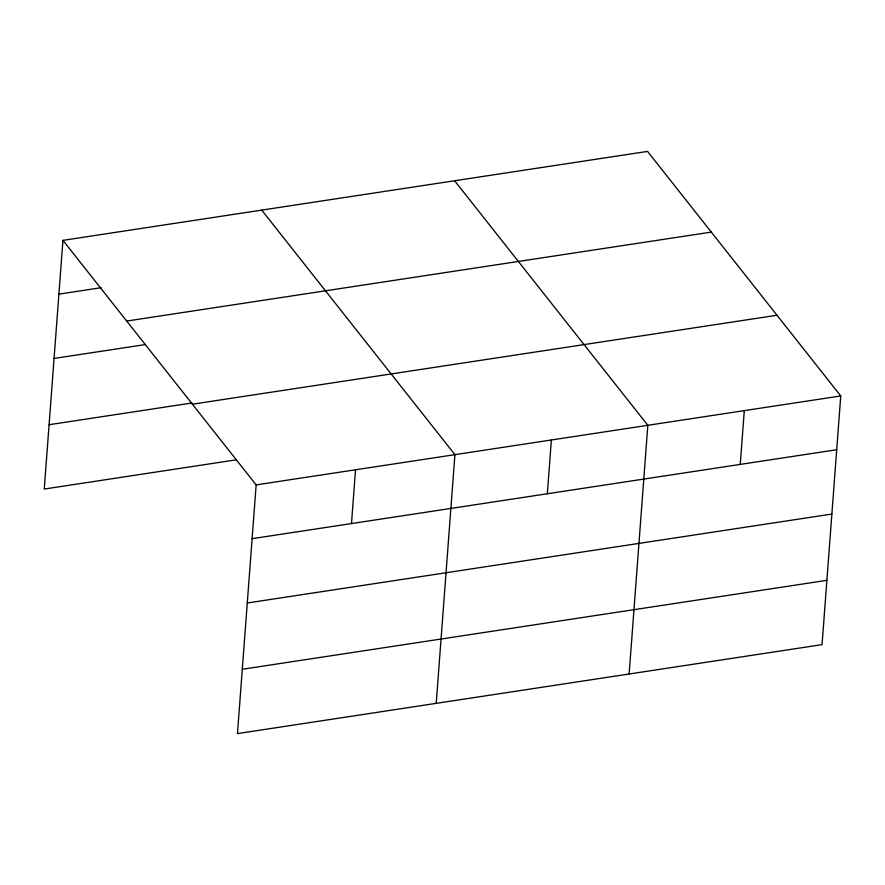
<?xml version="1.0" encoding="UTF-8"?>
<svg xmlns="http://www.w3.org/2000/svg" width="885" height="885" viewBox="0 0 885 885"><rect width="100%" height="100%" fill="white"/><g stroke="black" fill="none" stroke-linecap="round" stroke-linejoin="round"><path stroke-width="1.33" d="M62.946 240.355L256.152 484.903L237.457 733.599L822.054 644.645L840.75 395.949L647.543 151.401L62.946 240.355L44.25 489.051L236.207 459.835M351.489 523.555L355.538 469.78M436.216 703.354L454.923 454.658L261.717 210.11M547.328 493.753L551.377 439.978M629.135 673.994L647.831 425.309L454.624 180.761M740.247 464.404L744.296 410.629M58.908 294.13L101.111 287.702M126.71 321.056L711.297 232.102M54.074 358.447L145.284 344.575M49.084 424.723L192.034 402.974M192.399 404.202L776.997 315.248M256.152 484.903L840.75 395.949M252.114 538.677L836.712 449.724M247.28 602.995L831.867 514.052M242.291 669.27L826.889 580.328"/></g></svg>
